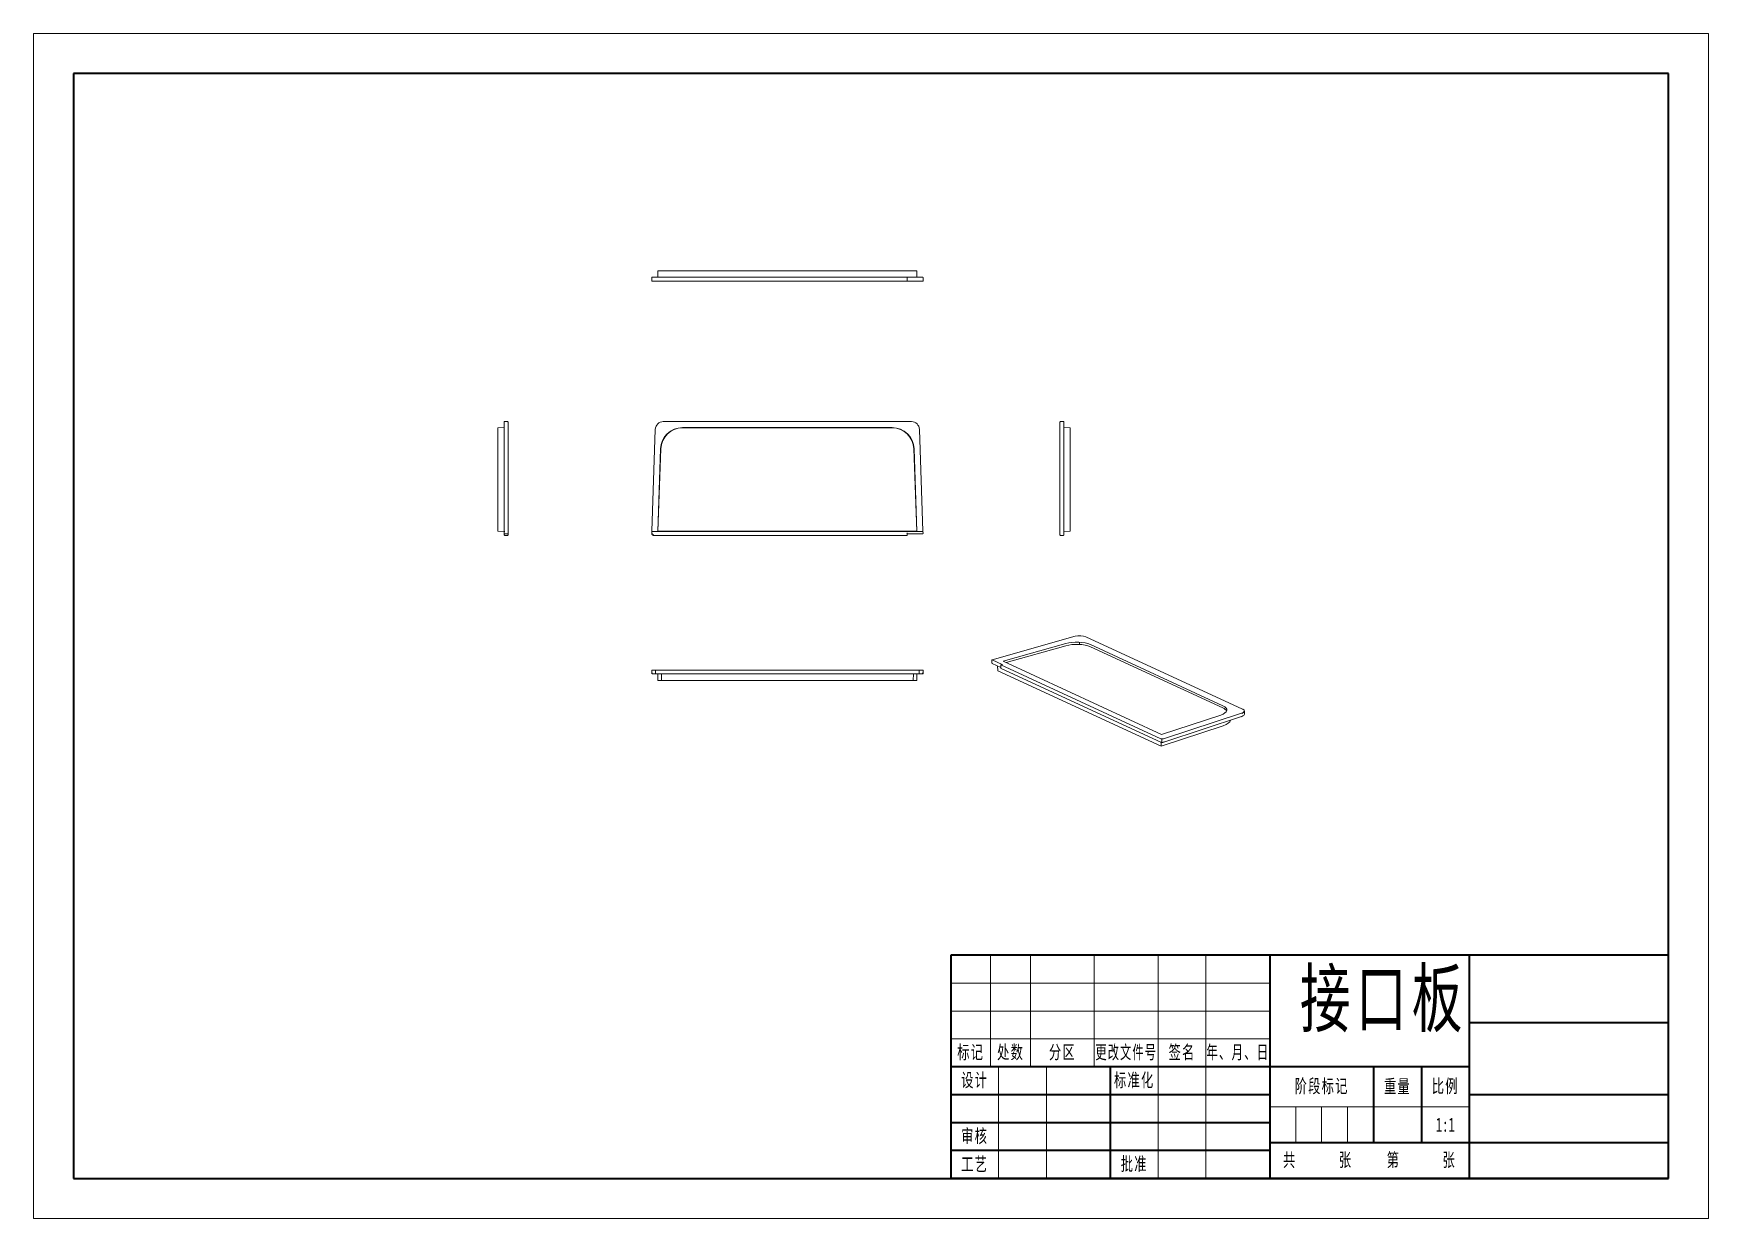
# Model space of a CAD drawing. Header units: millimetres. Extents: x -1680 to 210, y -148 to 149.
# Drawn here: x -1165.6 to -745.6, y -148.5 to 148.5 of the extents above; entities that cross this region are included whole.
import ezdxf
from ezdxf.enums import TextEntityAlignment as Align

# ---------------------------------------------------------------- set-up
doc = ezdxf.new("R2010")
doc.units = ezdxf.units.MM
for name, color, linetype, lineweight in [('1', 7, 'Continuous', 18), ('尺寸线层', 3, 'Continuous', 18), ('粗实线层', 7, 'Continuous', 35), ('细实线层', 7, 'Continuous', 18)]:
    doc.layers.add(name, color=color, linetype=linetype, lineweight=lineweight)
doc.styles.add('标准', font='', dxfattribs={"width": 0.667})
doc.styles.get('标准').set_extended_font_data('宋体')

# ---------------------------------------------------------------- blocks, each defined once
blk = doc.blocks.new('*X6')
at = {"layer": '粗实线层'}
for p, q in [((-200, 138.5), (-200, -138.5)), ((200, 138.5), (-200, 138.5)), ((200, -138.5), (200, 138.5)), ((-200, -138.5), (200, -138.5))]:
    blk.add_line(p, q, dxfattribs=at)
at = {"layer": '细实线层'}
for p, q in [((210, 148.5), (-210, 148.5)), ((-210, 148.5), (-210, -148.5)), ((210, -148.5), (210, 148.5)), ((-210, -148.5), (210, -148.5))]:
    blk.add_line(p, q, dxfattribs=at)
blk = doc.blocks.new('*X7')
at = {"layer": '粗实线层'}
for p, q in [((0, 56), (-180, 56)), ((-180, 56), (-180, 0)), ((-100, 56), (-100, 0)), ((-50, 56), (-50, 0)), ((0, 0), (0, 56)), ((0, 39), (-50, 39)), ((-50, 28), (-180, 28)), ((-140, 28), (-140, 0)), ((-74, 28), (-74, 9)), ((-62, 28), (-62, 9)), ((-100, 21), (-180, 21)), ((0, 21), (-50, 21)), ((-100, 14), (-180, 14)), ((0, 9), (-100, 9)), ((-100, 7), (-180, 7)), ((0, 0), (-180, 0))]:
    blk.add_line(p, q, dxfattribs=at)
at = {"layer": '细实线层'}
for p, q in [((-170, 56), (-170, 28)), ((-160, 56), (-160, 28)), ((-144, 56), (-144, 28)), ((-128, 56), (-128, 0)), ((-116, 56), (-116, 0)), ((-100, 49), (-180, 49)), ((-100, 42), (-180, 42)), ((-100, 35), (-180, 35)), ((-168, 28), (-168, 0)), ((-156, 28), (-156, 0)), ((-50, 18), (-100, 18)), ((-93.5, 18), (-93.5, 9)), ((-87, 18), (-87, 9)), ((-80.5, 18), (-80.5, 9))]:
    blk.add_line(p, q, dxfattribs=at)
at = {"layer": '尺寸线层', "attachment_point": 5, "line_spacing_factor": 1.369753, "style": '标准'}
for s, insert, char_height, width in [('\\T1.1;标记', (-175, 31.5), 3.386, 18), ('\\T1.1;处数', (-165, 31.5), 3.386, 18), ('\\T1.1;分区', (-152, 31.5), 3.386, 30), ('\\T1.1;{\\W0.60886;更改文件号}', (-136, 31.5), 3.3865, 30), ('\\T1.1;签名', (-122, 31.5), 3.386, 22), ('\\T1.1;{\\W0.622239;年、月、日}', (-108, 31.5), 3.3865, 30), ('\\T1.1;设计', (-174, 24.5), 3.386, 22), ('\\T1.1;标准化', (-134, 24.5), 3.386, 22), ('\\T1.1;阶段标记', (-87, 23), 3.386, 50), ('\\T1.1;重量', (-68, 23), 3.386, 22), ('\\T1.1;比例', (-56, 23), 3.386, 22), ('\\T1.1;审核', (-174, 10.5), 3.386, 22), ('\\T1.1;工艺', (-174, 3.5), 3.386, 22), ('\\T1.1;批准', (-134, 3.5), 3.386, 22), ('\\T1.1;共', (-95, 4.5), 3.386, 8), ('\\T1.1;张', (-81, 4.5), 3.386, 8), ('\\T1.1;第', (-69, 4.5), 3.386, 8), ('\\T1.1;张', (-55, 4.5), 3.386, 8)]:
    blk.add_mtext(s, dxfattribs=dict(at, insert=insert, char_height=char_height, width=width))
at = {"layer": '尺寸线层', "style": '标准'}
for tag, height, width, p in [('标记C', 3.54, 0.667, (-175, 52.5)), ('处数C', 3.54, 0.667, (-165, 52.5)), ('分区C', 3.54, 0.667, (-152, 52.5)), ('更改文件号C', 3.54, 0.512156, (-136, 52.5)), ('更改签名C', 3.54, 0.459969, (-122, 52.5)), ('更改日期C', 3.54, 0.62723, (-108, 52.5)), ('单位名称', 5.05, 0.667, (-25, 47.5)), ('标记B', 3.54, 0.667, (-175, 45.5)), ('处数B', 3.54, 0.667, (-165, 45.5)), ('分区B', 3.54, 0.667, (-152, 45.5)), ('更改文件号B', 3.54, 0.512156, (-136, 45.5)), ('更改签名B', 3.54, 0.459969, (-122, 45.5)), ('更改日期B', 3.54, 0.62723, (-108, 45.5)), ('材料名称', 5.05, 0.667, (-75, 42)), ('标记A', 3.54, 0.667, (-175, 38.5)), ('处数A', 3.54, 0.667, (-165, 38.5)), ('分区A', 3.54, 0.667, (-152, 38.5)), ('更改文件号A', 3.54, 0.512156, (-136, 38.5)), ('更改签名A', 3.54, 0.459969, (-122, 38.5)), ('更改日期A', 3.54, 0.62723, (-108, 38.5)), ('图纸名称', 5.05, 0.667, (-25, 30)), ('设计', 3.54, 0.667, (-162, 24.5)), ('设计日期', 3.54, 0.667, (-148, 24.5)), ('标准化', 3.54, 0.667, (-122, 24.5)), ('标准化日期', 3.54, 0.569556, (-108, 24.5)), ('图纸编号', 5.05, 0.667, (-25, 15)), ('审核', 3.54, 0.667, (-162, 10.5)), ('审核日期', 3.54, 0.667, (-148, 10.5)), ('阶段标记S', 3.54, 0.229984, (-96.75, 13.5)), ('阶段标记A', 3.54, 0.229984, (-90.25, 13.5)), ('阶段标记B', 3.54, 0.229984, (-83.75, 13.5)), ('阶段标记C', 3.54, 0.229984, (-77.25, 13.5)), ('重量', 3.54, 0.667, (-68, 13.5)), ('图纸比例', 3.54, 0.524733, (-56, 13.5)), ('工艺', 3.54, 0.667, (-162, 3.5)), ('工艺日期', 3.54, 0.667, (-148, 3.5)), ('批准', 3.54, 0.667, (-122, 3.5)), ('批准日期', 3.54, 0.667, (-108, 3.5)), ('页数', 3.54, 0.667, (-88, 4.5)), ('页码', 3.54, 0.667, (-62, 4.5)), ('投影符号', 3.54, 0.667, (-25, 4.5))]:
    blk.add_attdef(tag, text='', height=height, dxfattribs=dict(at, width=width)).set_placement(p, align=Align.MIDDLE_CENTER)
blk = doc.blocks.new('*X16')
at = {"layer": '1', "color": 0, "linetype": 'Continuous', "lineweight": 18}
for p, q in [((-34.07, 50.47), (-34.08, 50.45)), ((-34, 50.5), (-34, 50.5)), ((-34, 50.5), (-32.6, 50.5)), ((-32.6, 50.5), (-32.54, 52.1)), ((-32.6, 50.5), (32.4, 50.5)), ((32.35, 52.1), (-32.54, 52.1)), ((32.4, 50.5), (32.35, 52.1)), ((32.4, 50.5), (33.81, 50.5)), ((33.81, 50.5), (33.81, 50.5)), ((33.89, 50.45), (33.88, 50.47)), ((-34.11, 50.39), (-34.11, 49.6)), ((-34.01, 49.5), (-33.61, 49.5)), ((-33.61, 49.5), (29.84, 49.5)), ((29.84, 49.5), (33.82, 49.5)), ((29.94, 50.37), (29.94, 50.38)), ((29.94, 49.6), (29.94, 50.37)), ((33.92, 49.6), (33.92, 50.38)), ((33.92, 50.38), (33.92, 50.38)), ((33.92, 49.6), (33.92, 49.6)), ((-71.12, 12.79), (-72.72, 12.73)), ((-72.72, 12.73), (-72.72, 7.48)), ((-71.12, 14.19), (-71.12, 12.36)), ((-71.02, 14.29), (-70.22, 14.29)), ((-70.12, 14.19), (-70.12, 12.36)), ((31.02, 14.29), (-31.21, 14.29)), ((26.19, 12.79), (-26.38, 12.79)), ((-26.38, 12.73), (26.19, 12.73)), ((68.25, 14.19), (68.25, 12.36)), ((69.15, 14.29), (68.35, 14.29)), ((69.25, 12.36), (69.25, 14.19)), ((69.25, 12.79), (70.85, 12.73)), ((70.85, 12.73), (70.85, 7.48)), ((-71.12, 12.36), (-71.12, -13.21)), ((-70.12, -13.71), (-70.12, 12.36)), ((-33.21, 12.36), (-34.1, -13.2)), ((33.91, -13.2), (33.02, 12.36)), ((68.25, 12.36), (68.25, -13.7)), ((69.25, -13.21), (69.25, 12.36)), ((-72.72, 7.48), (-72.72, -13.2)), ((-31.88, 7.48), (-32.6, -13.21)), ((-32.54, -13.2), (-31.82, 7.48)), ((31.63, 7.48), (32.35, -13.2)), ((32.4, -13.21), (31.69, 7.48)), ((70.85, -13.2), (70.85, 7.48)), ((-71.12, -13.21), (-72.72, -13.2)), ((-71.12, -13.21), (-71.11, -13.71)), ((-71.11, -13.71), (-71.09, -14.11)), ((-71.01, -13.81), (-70.22, -13.81)), ((-70.99, -14.21), (-70.22, -14.21)), ((-70.12, -14.11), (-70.12, -13.71)), ((-34.1, -13.2), (-34.11, -13.69)), ((-34, -13.21), (-32.6, -13.21)), ((-34, -13.21), (-34, -13.21)), ((-33.61, -14.21), (29.84, -14.21)), ((-32.6, -13.21), (-32.54, -13.2)), ((-32.6, -13.21), (32.4, -13.21)), ((32.35, -13.2), (-32.54, -13.2)), ((29.94, -14.11), (29.94, -13.81)), ((29.94, -13.81), (33.82, -13.81)), ((32.4, -13.21), (32.35, -13.2)), ((32.4, -13.21), (33.81, -13.21)), ((33.81, -13.21), (33.81, -13.21)), ((33.92, -13.71), (33.91, -13.2)), ((68.25, -13.7), (68.25, -14.11)), ((68.35, -14.21), (69.12, -14.21)), ((69.22, -14.11), (69.23, -13.7)), ((69.23, -13.7), (69.25, -13.21)), ((69.25, -13.21), (70.85, -13.2)), ((72.06, -39.5), (51.28, -45.41)), ((54.02, -45.77), (69.69, -41.31)), ((69.7, -41.87), (54.78, -46.12)), ((114.04, -57.74), (74.76, -39.62)), ((75.9, -41.59), (109.09, -56.9)), ((51.21, -45.51), (51.21, -46.23)), ((93.74, -64.1), (54.02, -45.77)), ((109.07, -57.46), (75.88, -42.15)), ((-34.11, -48.06), (-34.11, -48.85)), ((-34.08, -48.91), (-34.08, -48.91)), ((-34.08, -48.91), (-34.07, -48.93)), ((-33.11, -47.96), (-34.01, -47.96)), ((-34, -48.96), (-33.11, -48.96)), ((-31.21, -47.96), (-33.11, -47.96)), ((-33.11, -48.96), (-31.21, -48.96)), ((-32.6, -48.96), (-32.54, -50.56)), ((31.02, -47.96), (-31.21, -47.96)), ((-31.21, -48.96), (31.02, -48.96)), ((32.92, -47.96), (31.02, -47.96)), ((31.02, -48.96), (32.92, -48.96)), ((32.4, -48.96), (32.35, -50.56)), ((33.82, -47.96), (32.92, -47.96)), ((32.92, -48.96), (33.81, -48.96)), ((33.88, -48.93), (33.89, -48.91)), ((33.92, -48.84), (33.92, -48.06)), ((33.92, -48.06), (33.92, -48.06)), ((33.92, -48.84), (33.92, -48.84)), ((51.26, -46.32), (53.41, -47.31)), ((52.6, -46.94), (52.64, -48.13)), ((52.64, -48.13), (93.59, -67.02)), ((53.41, -46.76), (53.41, -47.47)), ((53.47, -47.56), (93.53, -66.04)), ((53.75, -46.58), (53.48, -46.66)), ((-32.54, -50.56), (-31.82, -50.56)), ((-31.82, -50.56), (-26.38, -50.56)), ((-26.38, -50.56), (26.19, -50.56)), ((31.63, -50.56), (26.19, -50.56)), ((31.63, -50.56), (32.35, -50.56)), ((114.52, -59.02), (114.52, -58.28)), ((93.59, -67.02), (109.18, -61.92)), ((108.56, -59.24), (93.74, -64.1)), ((94.53, -65.97), (113.8, -59.65)), ((93.61, -66.07), (93.59, -67.02)), ((94.16, -66.08), (94.53, -65.97))]:
    blk.add_line(p, q, dxfattribs=at)
at = {"layer": '1', "color": 0, "linetype": 'Continuous', "lineweight": 13}
for p, q in [((29.84, 50.47), (-33.61, 50.47)), ((33.82, 50.48), (29.86, 50.48)), ((29.84, 49.5), (-33.61, 49.5)), ((33.82, 49.5), (29.84, 49.5)), ((29.94, 50.38), (29.94, 50.37)), ((29.94, 49.6), (29.94, 50.37)), ((-72.72, 12.73), (-71.12, 12.79)), ((-70.22, 14.29), (-71.02, 14.29)), ((31.02, 14.29), (-31.21, 14.29)), ((69.15, 14.29), (68.35, 14.29)), ((69.25, 12.79), (70.85, 12.73)), ((-71.12, 12.36), (-71.12, -13.21)), ((-70.12, -13.71), (-70.12, 12.36)), ((-33.21, 12.36), (-34.1, -13.2)), ((-30.2, 11.25), (-30.16, 11.21)), ((30.01, 11.25), (29.97, 11.21)), ((33.91, -13.2), (33.02, 12.36)), ((68.25, 12.36), (68.25, -13.7)), ((69.25, -13.21), (69.25, 12.36)), ((-71.09, -14.11), (-71.11, -13.72)), ((-70.22, -13.81), (-71.01, -13.81)), ((-70.12, -13.71), (-70.12, -14.11)), ((-34.1, -13.2), (-34.11, -13.69)), ((29.84, -14.21), (-33.61, -14.21)), ((33.82, -13.81), (29.94, -13.81)), ((29.94, -13.81), (29.94, -14.11)), ((33.92, -13.71), (33.91, -13.2)), ((73.15, -40.99), (73.15, -41.56)), ((51.26, -45.45), (53.73, -46.59)), ((-33.11, -47.96), (-34.01, -47.96)), ((-34, -48.96), (-33.11, -48.96)), ((-33.14, -48.86), (-33.14, -48.06)), ((-31.7, -48.96), (-31.64, -50.56)), ((31.02, -47.96), (-31.21, -47.96)), ((31.5, -48.96), (31.45, -50.56)), ((33.82, -47.96), (32.92, -47.96)), ((32.92, -48.96), (33.81, -48.96)), ((32.95, -48.86), (32.95, -48.06)), ((53.46, -46.7), (93.51, -65.18)), ((113.81, -58.76), (94.18, -65.2)), ((93.81, -65.33), (93.81, -66.04))]:
    blk.add_line(p, q, dxfattribs=at)
at = {"layer": '1', "color": 0, "linetype": 'Continuous', "lineweight": 18}
for centre, radius, start, end in [((33.82, 50.38), 0.1, 0, 44.7484), ((-34.01, 49.6), 0.1, 180, 270), ((29.84, 49.6), 0.1, 270, 0), ((33.82, 49.6), 0.1, 270, 0), ((-71.02, 14.19), 0.1, 90, 180), ((-70.22, 14.19), 0.1, 0, 90), ((-31.21, 12.29), 2, 90, 178.0175), ((-26.38, 7.29), 5.5, 90, 178.0175), ((-26.38, 7.29), 5.44, 90, 178.0175), ((26.19, 7.29), 5.5, 1.9825, 90), ((26.19, 7.29), 5.44, 1.9825, 90), ((31.02, 12.29), 2, 1.9825, 90), ((68.35, 14.19), 0.1, 90, 180), ((69.15, 14.19), 0.1, 0, 90), ((-71.01, -13.71), 0.1, 182, 270), ((-70.99, -14.11), 0.1, 182, 270), ((-70.22, -13.71), 0.1, 270, 0), ((-70.22, -14.11), 0.1, 270, 0), ((-33.61, -13.71), 0.4, 178.0175, 270), ((29.84, -14.11), 0.1, 270, 0), ((33.82, -13.71), 0.1, 270, 1.9825), ((68.35, -14.11), 0.1, 180, 270), ((51.31, -45.51), 0.1, 105.8822, 180), ((-34.01, -48.06), 0.1, 90, 180), ((33.82, -48.06), 0.1, 0, 90), ((33.82, -48.84), 0.1, 315.2516, 360), ((51.31, -46.23), 0.1, 180, 245.2365), ((53.51, -46.76), 0.1, 106.9896, 180), ((53.51, -47.47), 0.1, 180, 245.2365)]:
    blk.add_arc(centre, radius, start, end, dxfattribs=at)
at = {"layer": '1', "color": 0, "linetype": 'Continuous', "lineweight": 13}
for centre, start, end in [((-31.21, 12.29), 90, 178.0175), ((31.02, 12.29), 1.9825, 90)]:
    blk.add_arc(centre, 2, start, end, dxfattribs=at)
at = {"layer": '1', "color": 0, "linetype": 'Continuous', "lineweight": 18}
for centre, major_axis, ratio, start_param, end_param in [((-33.61, 50.48), (-0.4, 0), 0.034921, 6.248584, 7.853982), ((29.84, 50.38), (0.0719, -0.0719), 0.965689, 0.802851, 2.338741), ((33.81, 50.4), (-0.0385, -0.0923), 0.99915, 2.747008, 3.536186), ((29.84, 50.38), (0, 0.1), 0.999391, 4.712389, 4.747296), ((-71.02, -13.21), (-0.1, 0.0017), 0.034584, 1.570193, 3.140989), ((-34, -13.21), (-0.0999, -0.0035), 0.017445, 0, 1.570796), ((29.84, -13.71), (-0.1, -0.1), 0.017455, 1.58825, 3.124139), ((33.81, -13.21), (0.0999, -0.0035), 0.017445, 4.712389, 6.283185), ((69.15, -13.21), (-0.1, 0.0017), 0.034584, 3.142196, 4.712993), ((72.41, -42.66), (4.5, 0), 0.375419, 0.683124, 2.219319), ((72.41, -43.21), (-4.48, 0), 0.375419, 3.824717, 5.360911), ((73.24, -40.07), (1.9, 0), 0.375419, 0.683124, 2.219319), ((-34, -48.86), (0.0385, -0.0923), 0.99915, 1.96539, 3.536186), ((33.81, -48.86), (-0.0385, -0.0923), 0.99915, 2.747, 4.317796), ((53.82, -46.67), (-0.141, 0.01), 0.657108, 4.757007, 5.238284), ((105.6, -57.97), (4.5, 0), 0.375419, 5.430115, 6.966309), ((105.6, -58.52), (-4.48, 0), 0.375419, 3.293337, 3.824717), ((112.52, -58.28), (-2, 0), 0.375419, 2.288522, 3.824717), ((114, -57.83), (0.0419, 0.0908), 0.718873, 5.282899, 6.283182), ((105.6, -60.38), (-5.44, 0), 0.375419, 2.288522, 3.047618), ((113.77, -59.56), (0.0311, -0.095), 0.609568, 0, 1.077451), ((112.52, -59.02), (2, 0), 0.375419, 5.430115, 6.283182), ((93.87, -65.96), (-0.4, 0.011), 0.354733, 0.693312, 2.29871), ((94.5, -65.88), (-0.0293, 0.0956), 0.615969, 3.129509, 4.231134)]:
    blk.add_ellipse(centre, major_axis=major_axis, ratio=ratio, start_param=start_param, end_param=end_param, dxfattribs=at)
at = {"layer": '1', "color": 0, "linetype": 'Continuous', "lineweight": 13}
for centre, major_axis, start_param, end_param in [((112.52, -58.19), (2, 0), 5.413235, 6.221354), ((93.87, -65.05), (0.5, 0), 3.910819, 5.363401)]:
    blk.add_ellipse(centre, major_axis=major_axis, ratio=0.375419, start_param=start_param, end_param=end_param, dxfattribs=at)
at = {"layer": '1', "color": 0, "linetype": 'Continuous', "lineweight": 18}
for points, knots in [([(-34.11, 50.38), (-34.11, 50.41), (-34.1, 50.44), (-34.07, 50.47), (-34.04, 50.48), (-34.01, 50.48)], [0, 0, 0, 0, 0.0779793, 0.0779793, 0.1559585, 0.1559585, 0.1559585, 0.1559585]), ([(-33.61, -14.21), (-33.64, -14.21), (-33.7, -14.21), (-33.8, -14.18), (-33.89, -14.13), (-33.98, -14.06), (-34.05, -13.96), (-34.11, -13.83), (-34.11, -13.74), (-34.11, -13.69)], [0, 0, 0, 0, 0.0862088, 0.181885, 0.2870226, 0.4016143, 0.5256511, 0.6591232, 0.8020196, 0.8020196, 0.8020196, 0.8020196]), ([(69.22, -14.11), (69.22, -14.14), (69.2, -14.16), (69.17, -14.2), (69.14, -14.21), (69.12, -14.21)], [0, 0, 0, 0, 0.0762896, 0.0762896, 0.1525792, 0.1525792, 0.1525792, 0.1525792]), ([(93.56, -66.04), (93.54, -66.05), (93.52, -66.04), (93.49, -66.02), (93.48, -66), (93.48, -65.97)], [0, 0, 0, 0, 0.0596163, 0.0596163, 0.1192326, 0.1192326, 0.1192326, 0.1192326]), ([(93.51, -66.04), (93.53, -66.04), (93.58, -66.06), (93.66, -66.08), (93.74, -66.1), (93.83, -66.1), (93.92, -66.11), (94.01, -66.1), (94.1, -66.09), (94.15, -66.08), (94.17, -66.07)], [0, 0, 0, 0, 0.0838202, 0.1676506, 0.2513612, 0.3348177, 0.4182437, 0.5018417, 0.5854585, 0.6689654, 0.6689654, 0.6689654, 0.6689654])]:
    blk.add_open_spline(points, degree=3, knots=knots, dxfattribs=at)
for points, degree in [([(-34.08, 50.45), (-34.11, 50.42), (-34.1, 50.38)], 2), ([(-34.1, 50.38), (-34.11, 50.38), (-34.11, 50.38), (-34.11, 50.38)], 3), ([(-34.1, -48.84), (-34.11, -48.88), (-34.08, -48.91)], 2)]:
    blk.add_open_spline(points, degree=degree, dxfattribs=at)

msp = doc.modelspace()

# ---------------------------------------------------------------- block references
at = {"layer": '粗实线层', "color": 7}
msp.add_blockref('*X6', (-955.63, 0), dxfattribs=at)
at = {"layer": '粗实线层'}
msp.add_blockref('*X16', (-976.5, 36.93), dxfattribs=at)
at = {"layer": '粗实线层', "color": 7}
ref = msp.add_blockref('*X7', (-755.63, -138.5), dxfattribs=at)
ref.add_attrib('图纸比例', '1:1', dxfattribs={"layer": '尺寸线层', "height": 3.5, "style": '标准', "width": 0.667}).set_placement((-811.63, -125), align=Align.MIDDLE_CENTER)

# ---------------------------------------------------------------- texts
at = {"layer": '尺寸线层', "insert": (-848.09, -86.28), "char_height": 14, "width": 44.4872, "attachment_point": 1, "line_spacing_factor": 1.15057, "style": '标准'}
msp.add_mtext('\\T1.1;接口板', dxfattribs=at)

doc.saveas('drawing.dxf')
